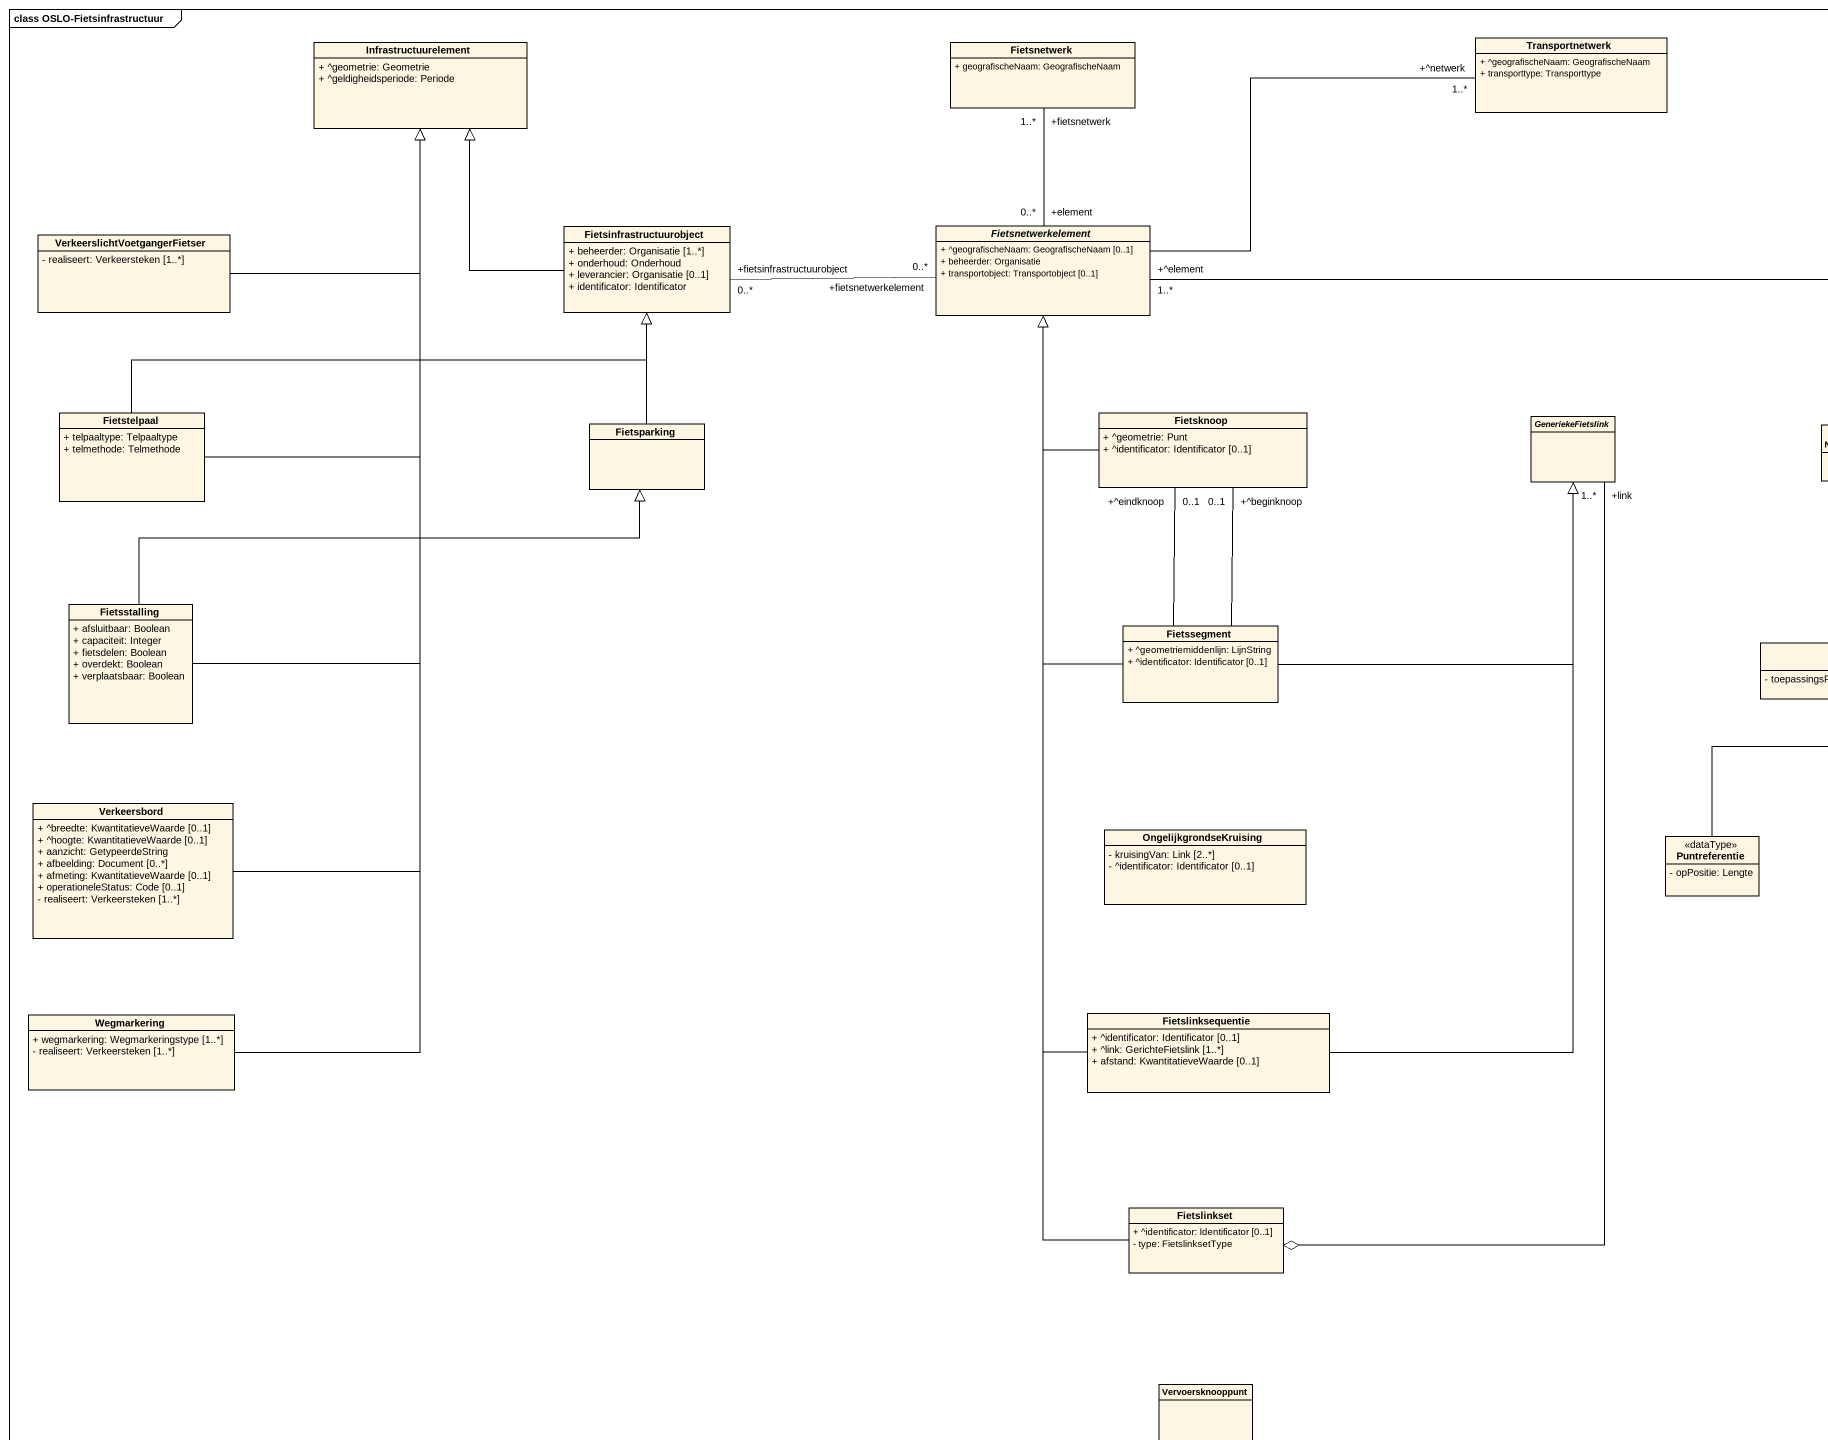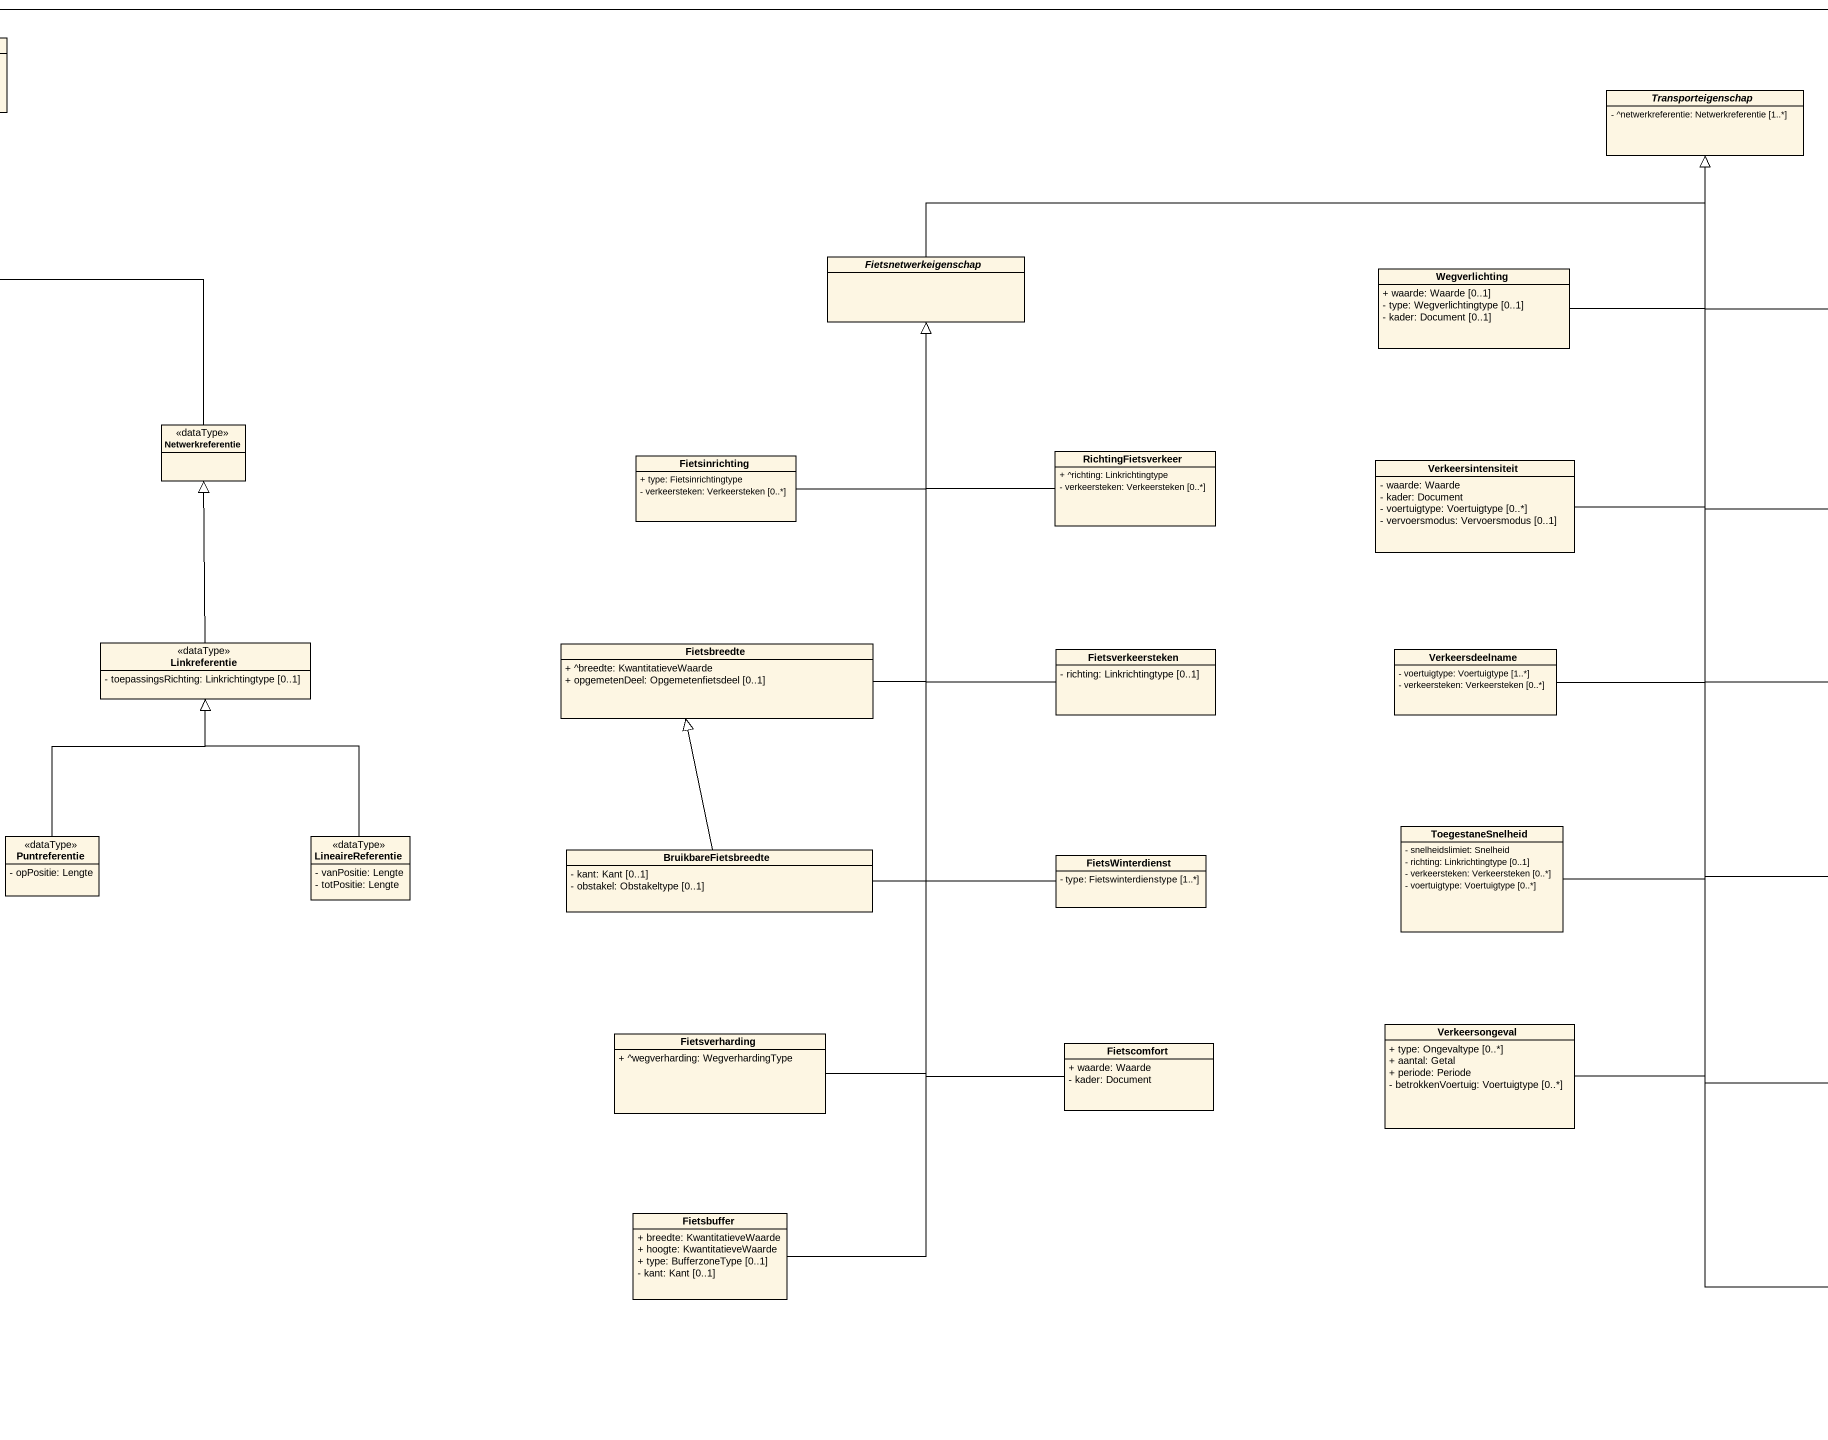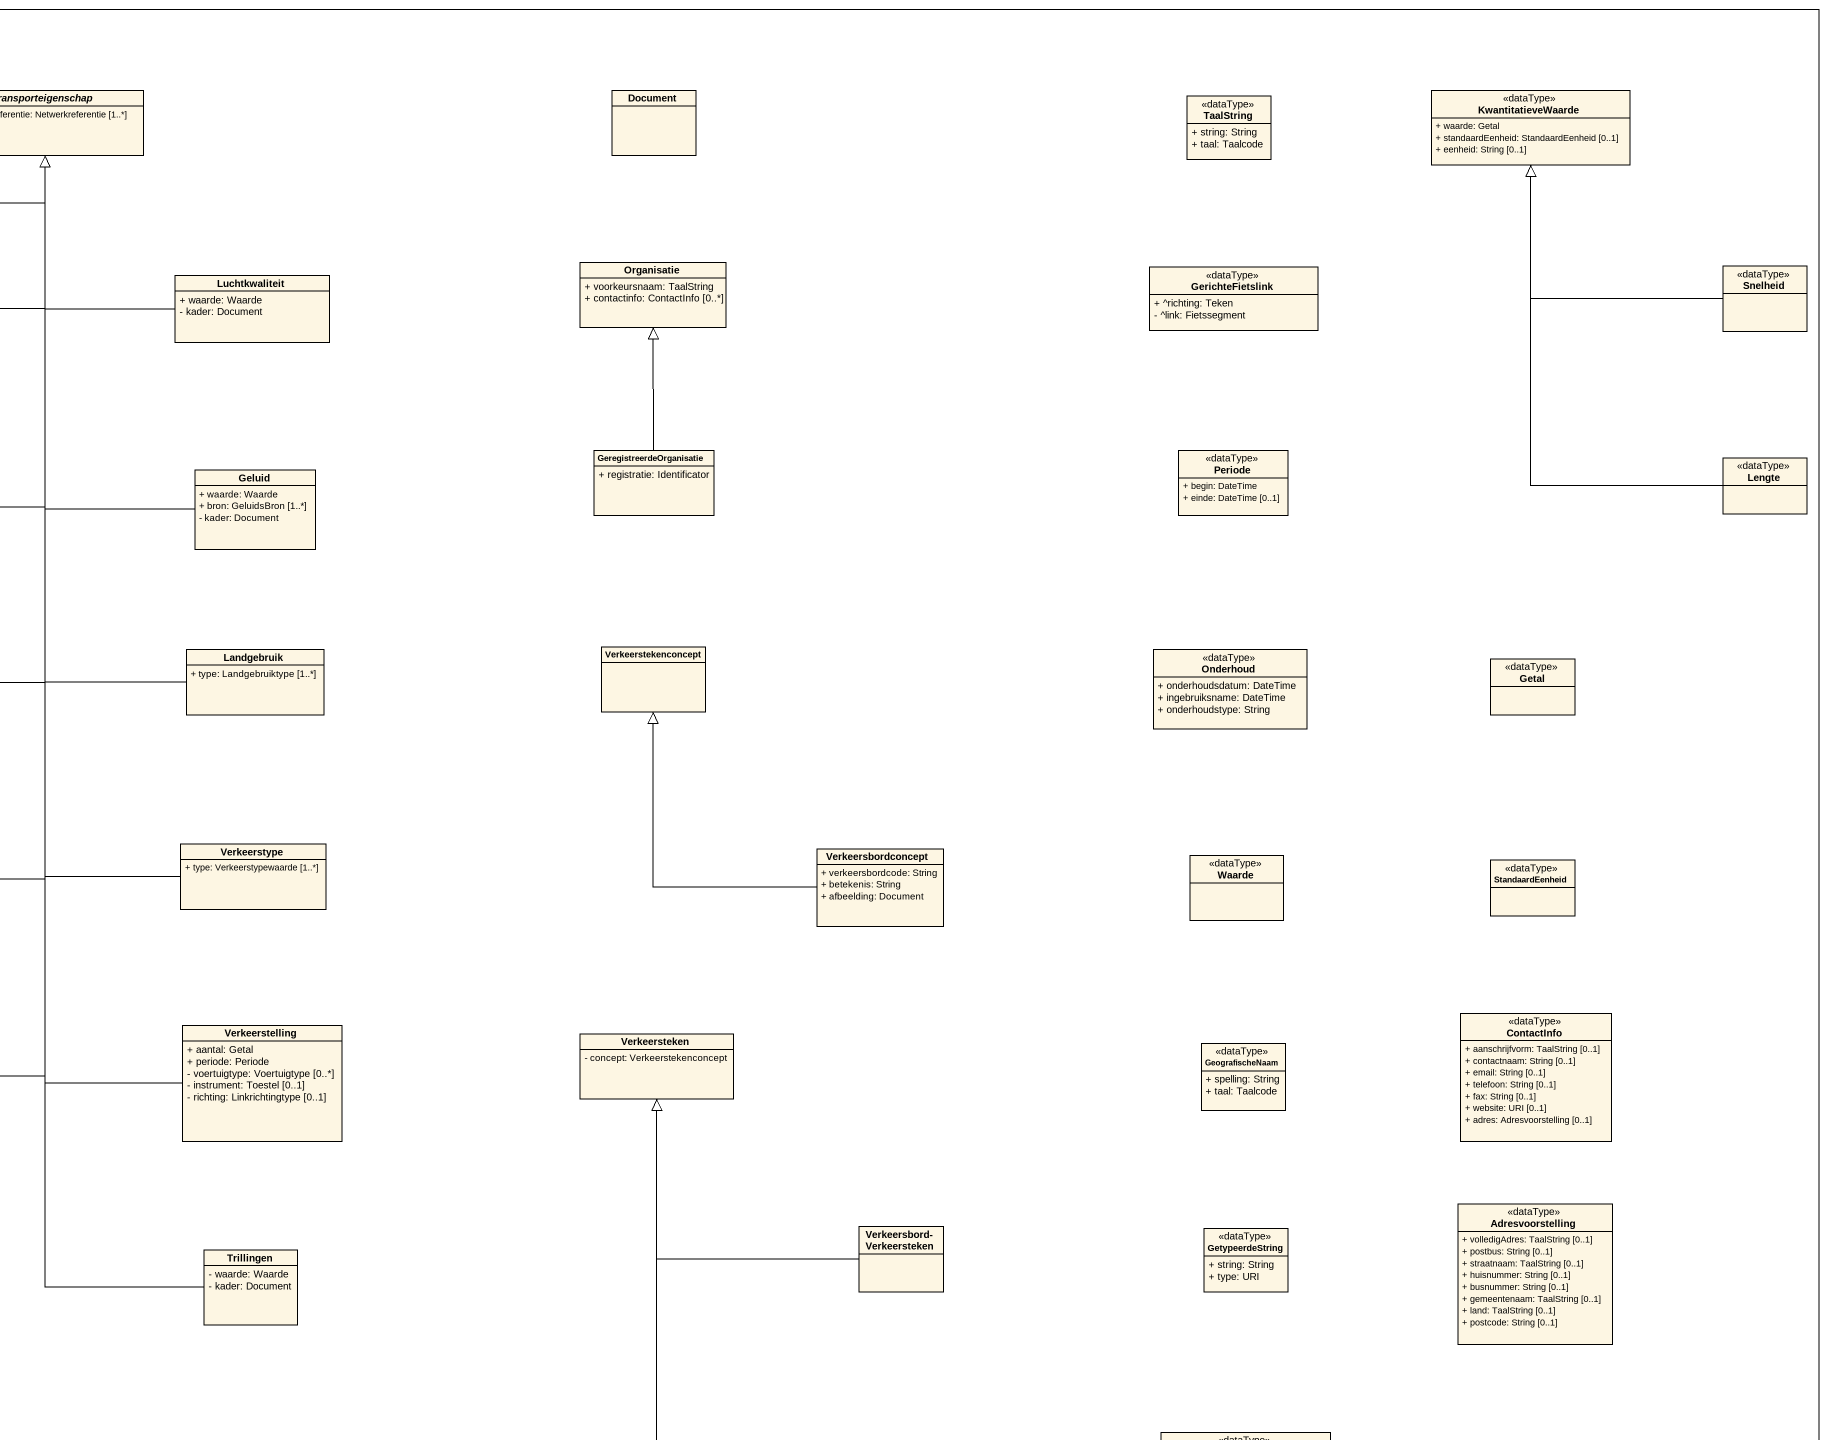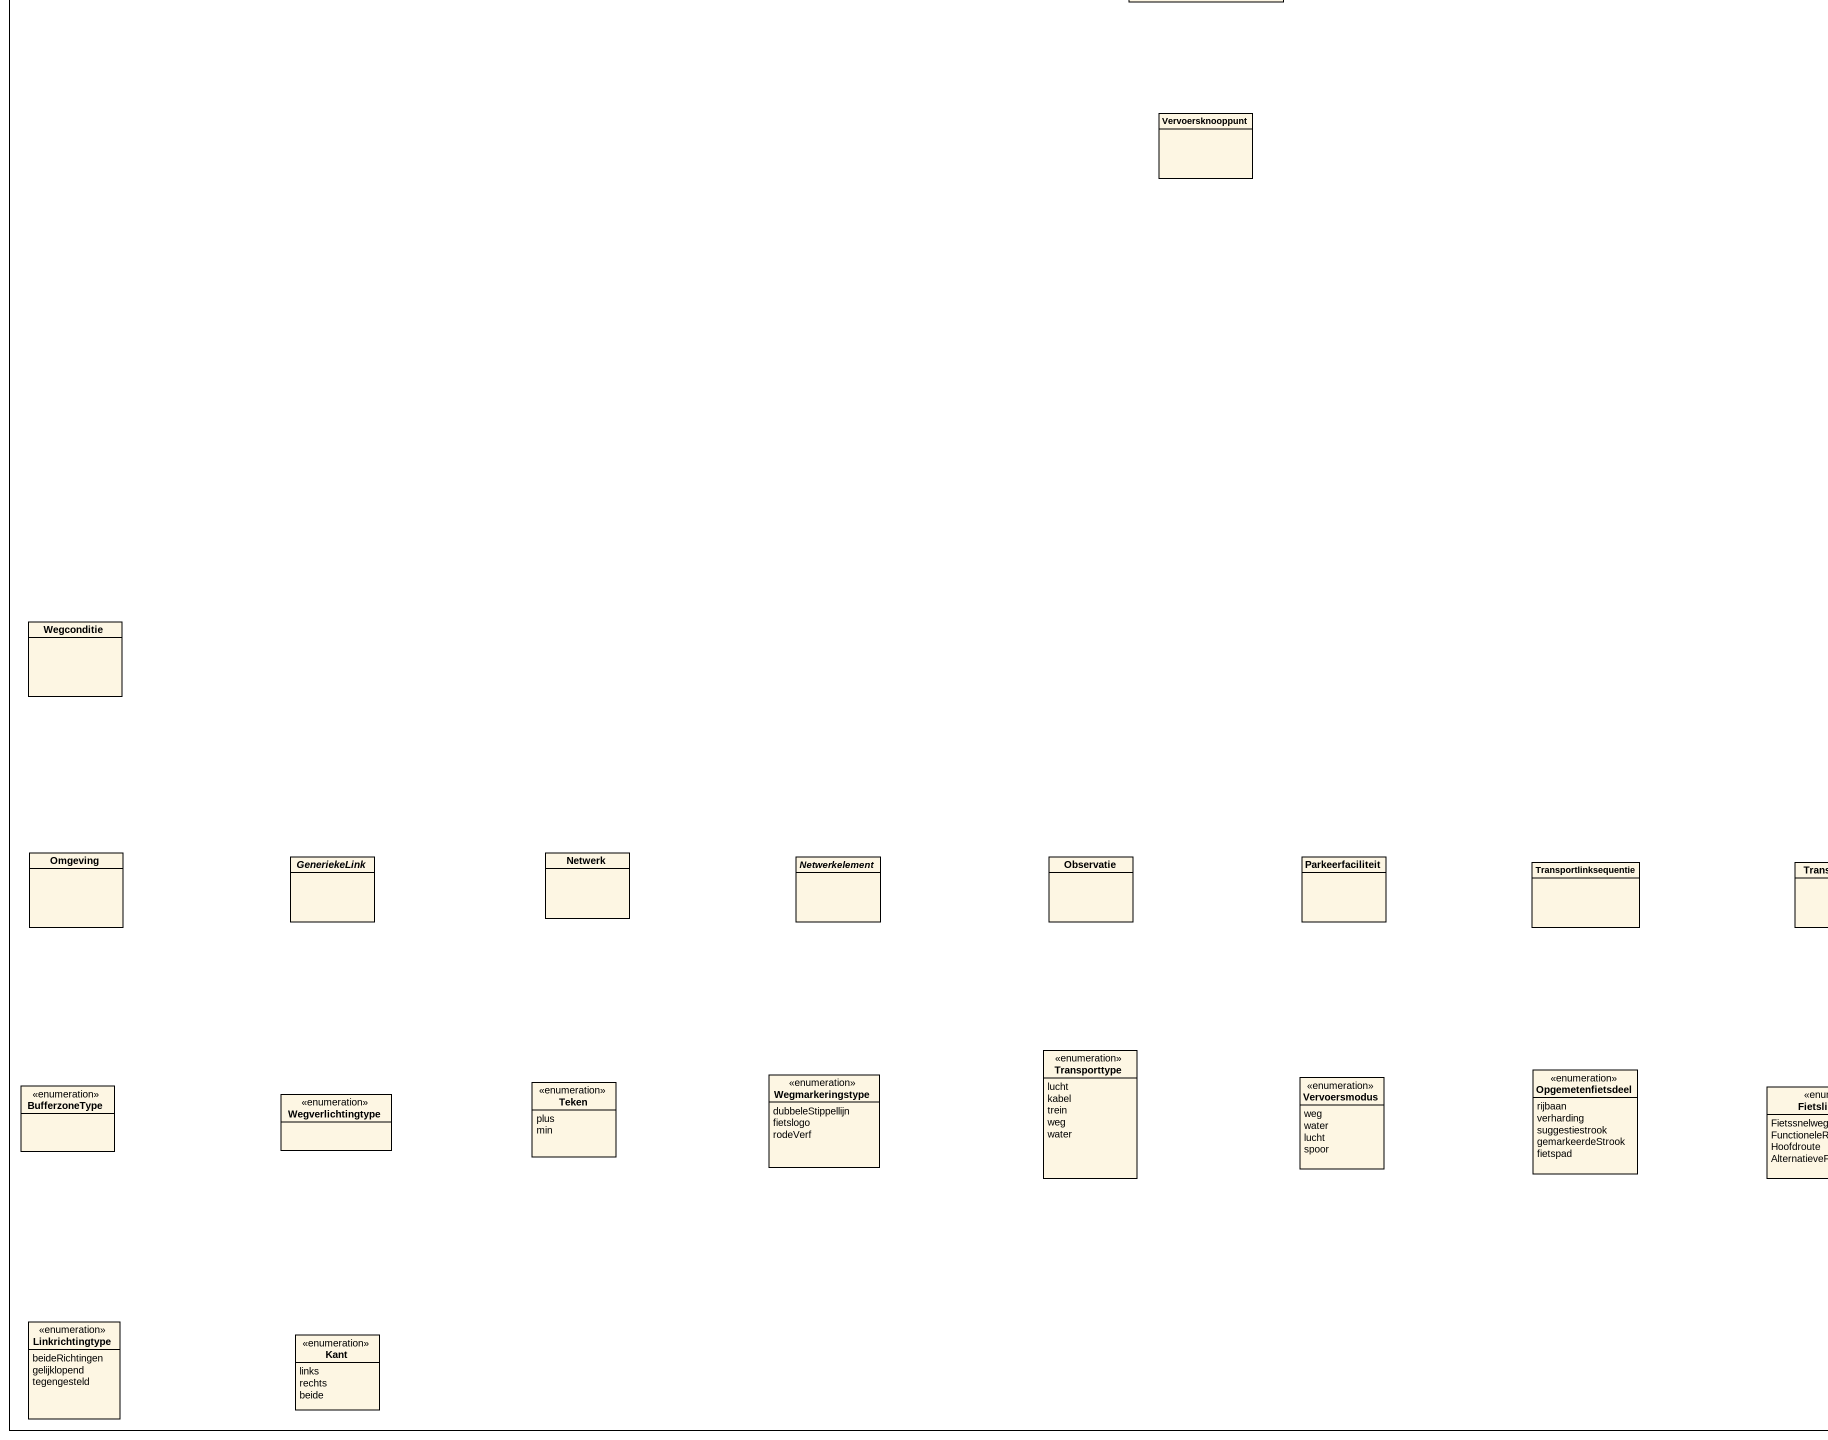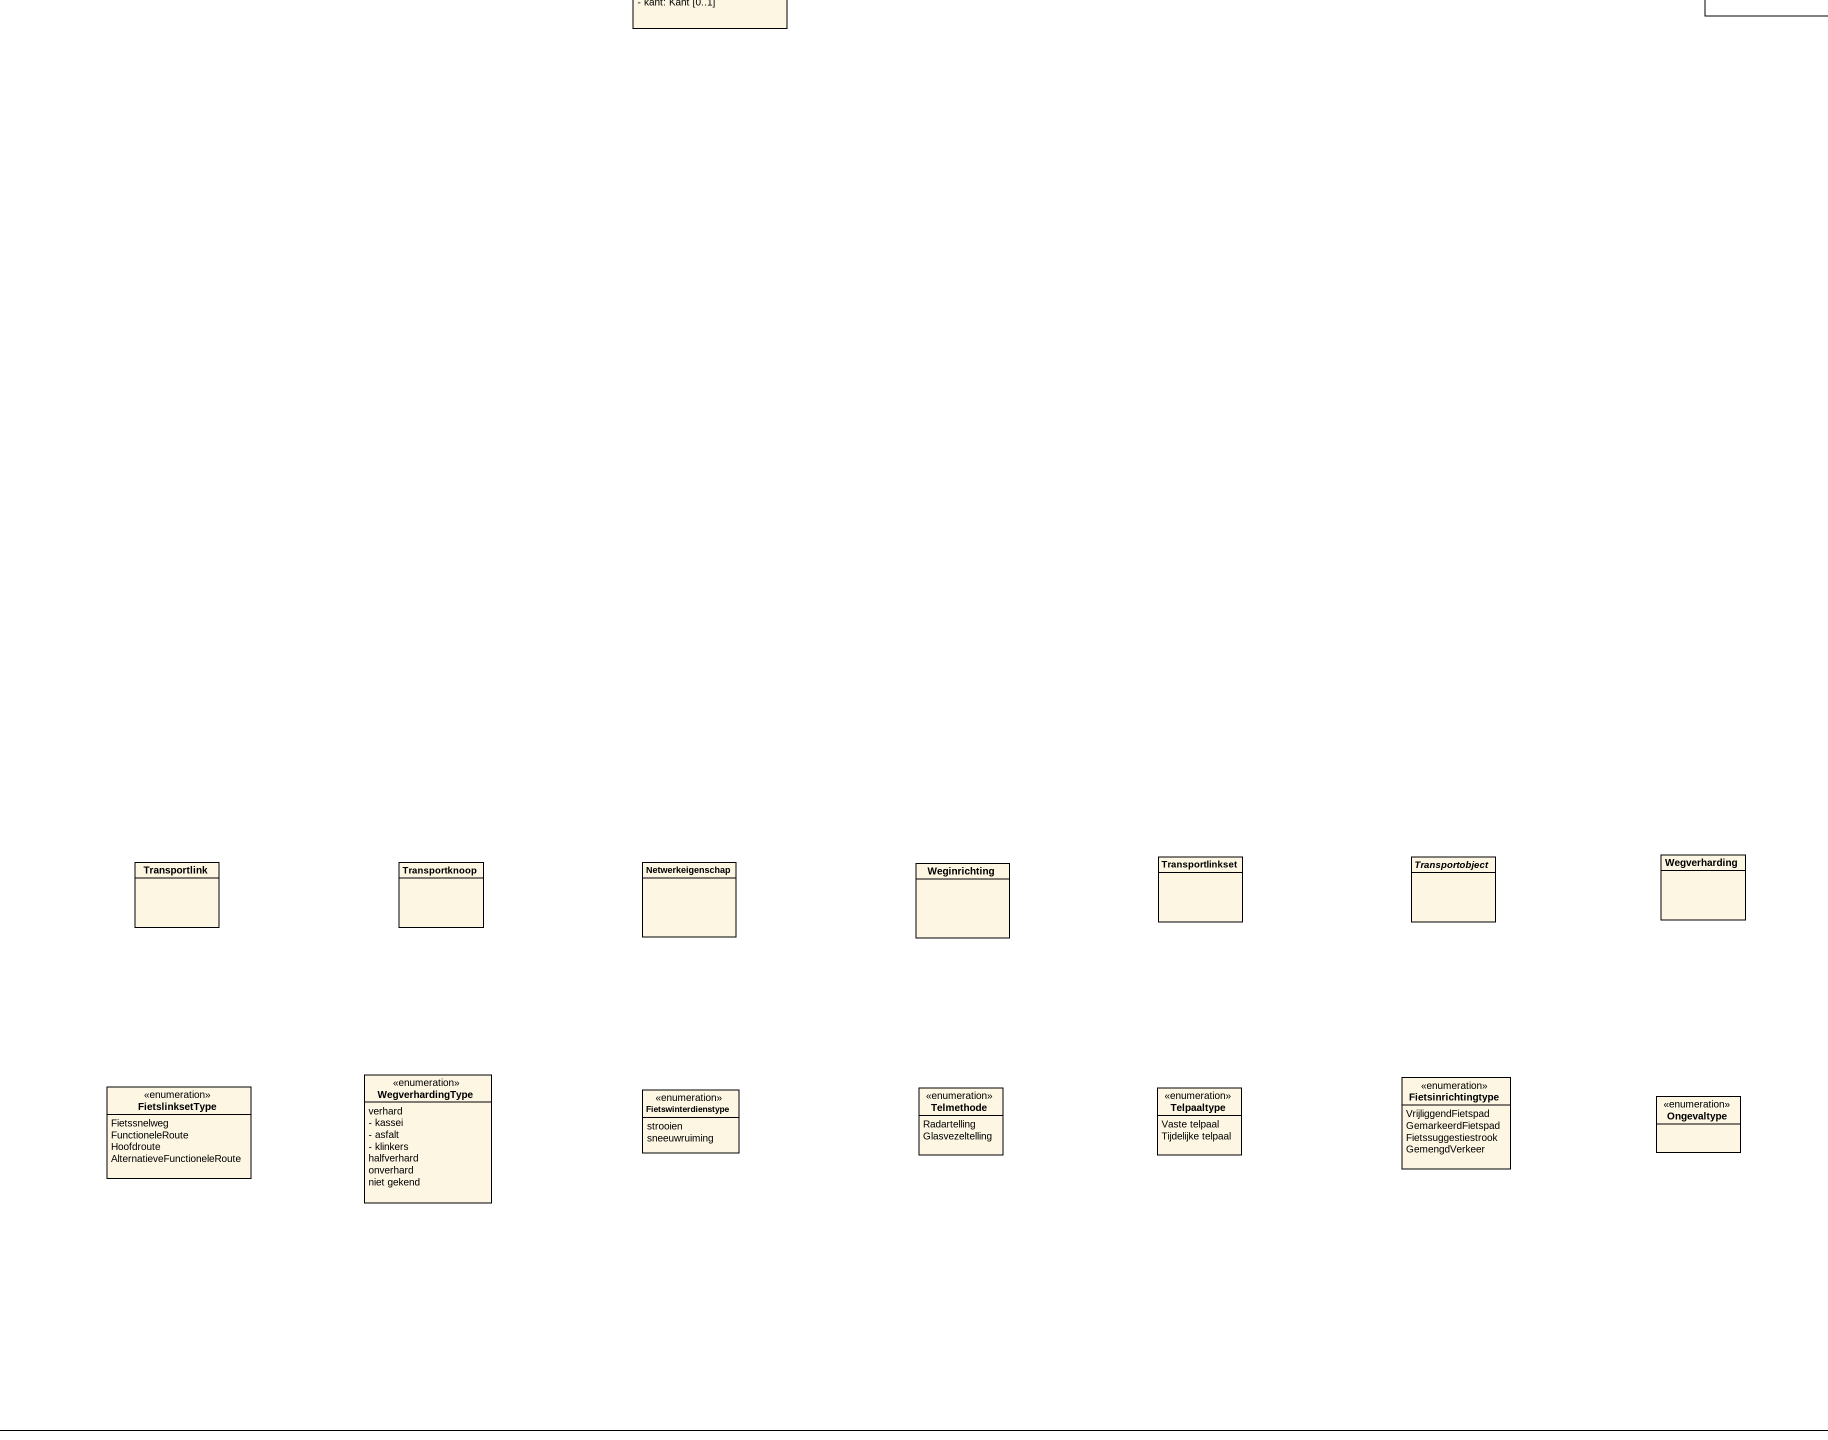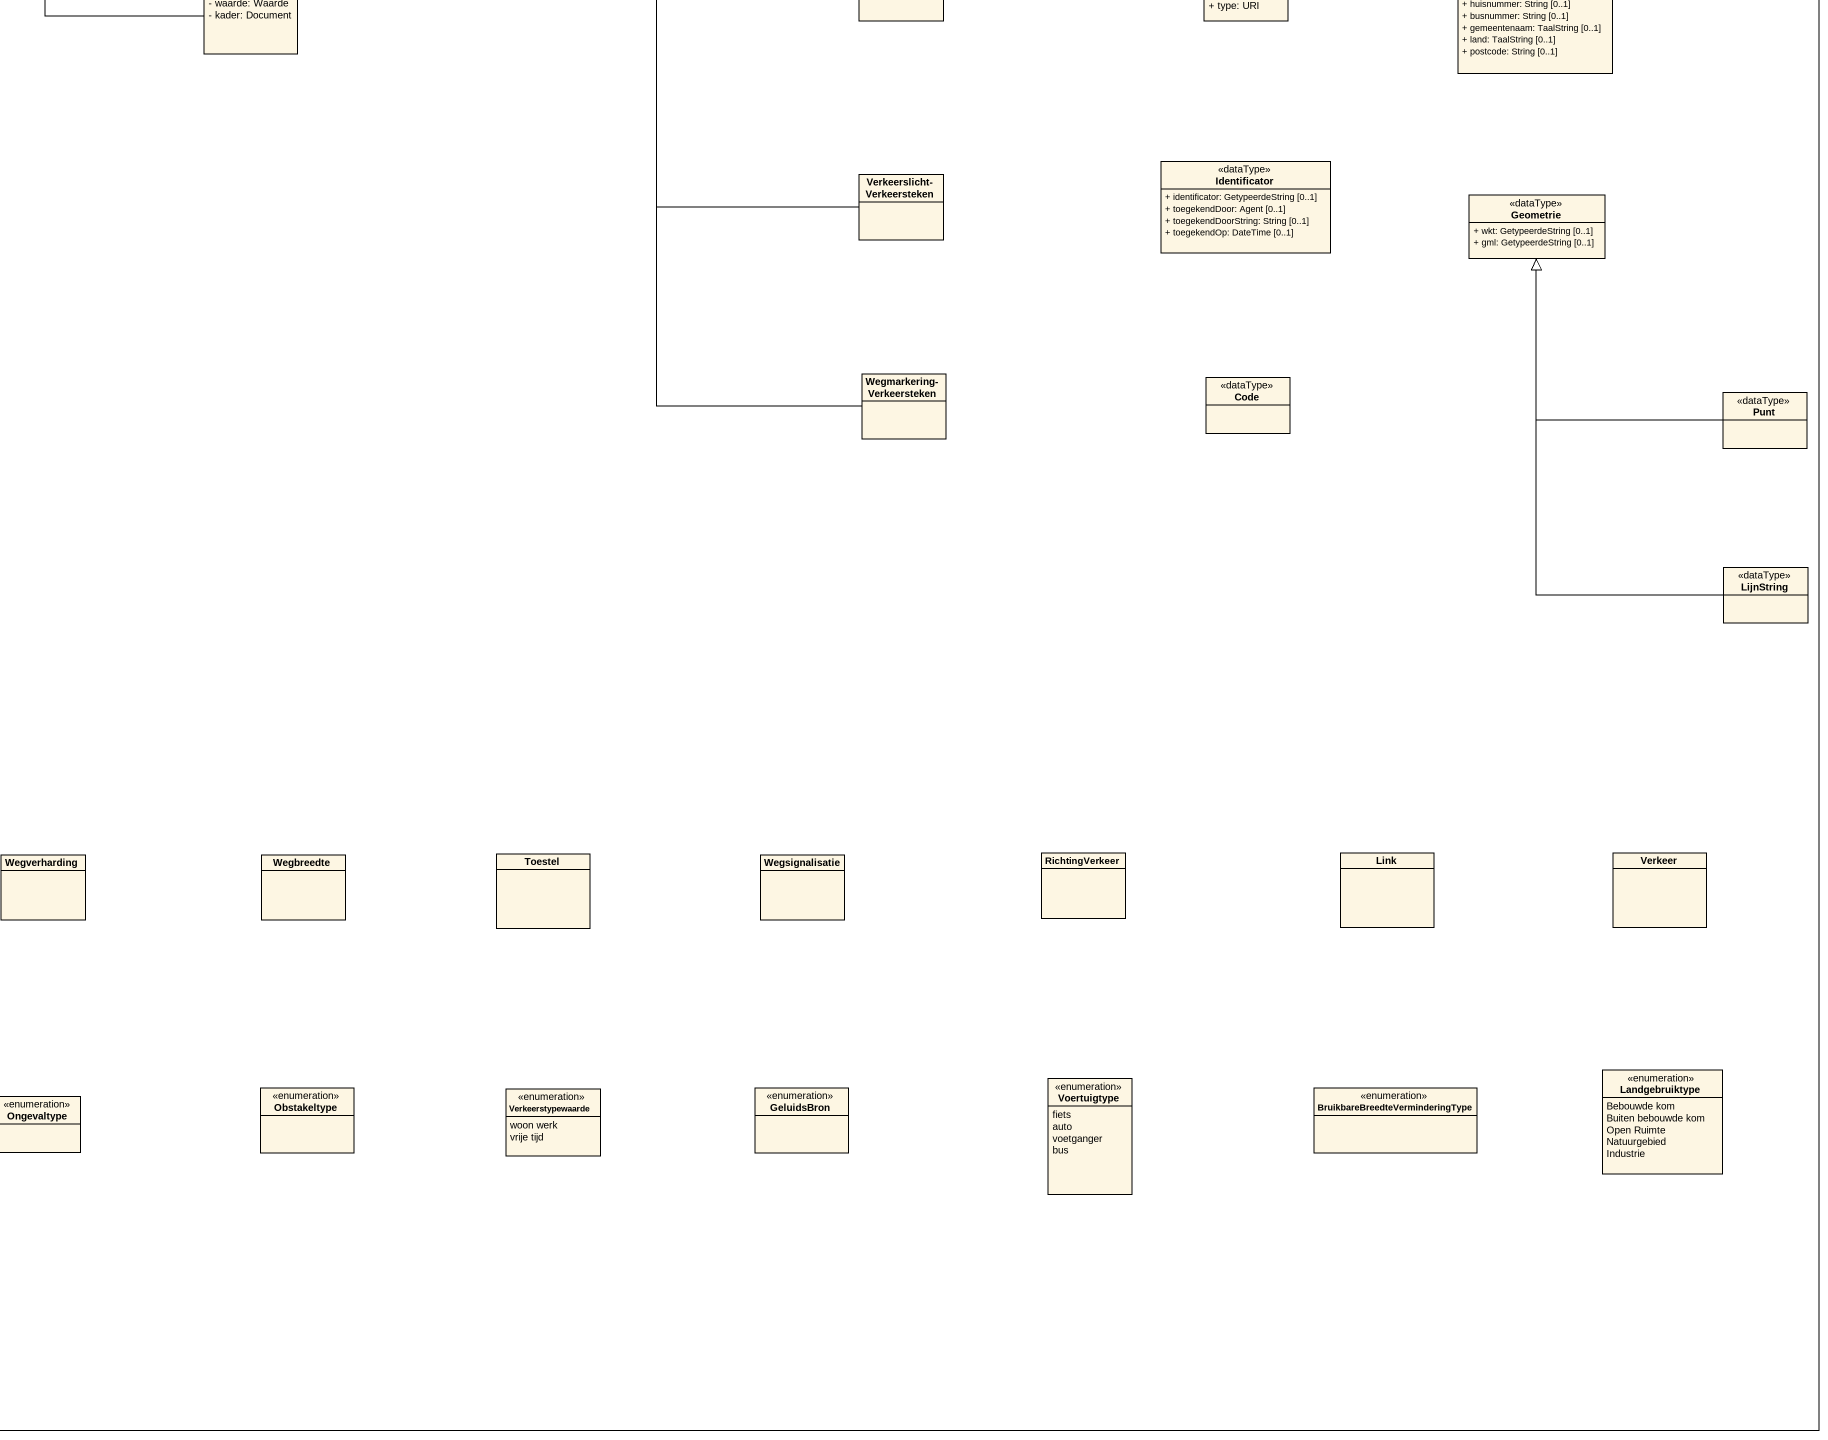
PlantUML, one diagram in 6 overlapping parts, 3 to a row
@startuml
mainframe class OSLO-Fietsinfrastructuur
hide circle
hide empty members
skinparam classAttributeIconSize 0
class Infrastructuurelement {
  + ^geometrie: Geometrie
  + ^geldigheidsperiode: Periode
}
class Fietsnetwerk {
  + geografischeNaam: GeografischeNaam
}
class Transportnetwerk {
  + ^geografischeNaam: GeografischeNaam
  + transporttype: Transporttype
}
abstract class Transporteigenschap {
  - ^netwerkreferentie: Netwerkreferentie [1..*]
}
class Document
class TaalString <<dataType>> {
  + string: String
  + taal: Taalcode
}
class KwantitatieveWaarde <<dataType>> {
  + waarde: Getal
  + standaardEenheid: StandaardEenheid [0..1]
  + eenheid: String [0..1]
}
class Fietsinfrastructuurobject {
  + beheerder: Organisatie [1..*]
  + onderhoud: Onderhoud
  + leverancier: Organisatie [0..1]
  + identificator: Identificator
}
abstract class Fietsnetwerkelement {
  + ^geografischeNaam: GeografischeNaam [0..1]
  + beheerder: Organisatie
  + transportobject: Transportobject [0..1]
}
class "VerkeerslichtVoetgangerFietser" as VerkeerslichtVoetgangerFiets {
  - realiseert: Verkeersteken [1..*]
}
abstract class Fietsnetwerkeigenschap
class Wegverlichting {
  + waarde: Waarde [0..1]
  - type: Wegverlichtingtype [0..1]
  - kader: Document [0..1]
}
class Organisatie {
  + voorkeursnaam: TaalString
  + contactinfo: ContactInfo [0..*]
}
class GerichteFietslink <<dataType>> {
  + ^richting: Teken
  - ^link: Fietssegment
}
class Snelheid <<dataType>>
class Luchtkwaliteit {
  + waarde: Waarde
  - kader: Document
}
class Fietstelpaal {
  + telpaaltype: Telpaaltype
  + telmethode: Telmethode
}
class Fietsparking
class Fietsknoop {
  + ^geometrie: Punt
  + ^identificator: Identificator [0..1]
}
abstract class GeneriekeFietslink
class Netwerkreferentie <<dataType>>
class Fietsinrichting {
  + type: Fietsinrichtingtype
  - verkeersteken: Verkeersteken [0..*]
}
class RichtingFietsverkeer {
  + ^richting: Linkrichtingtype
  - verkeersteken: Verkeersteken [0..*]
}
class Verkeersintensiteit {
  - waarde: Waarde
  - kader: Document
  - voertuigtype: Voertuigtype [0..*]
  - vervoersmodus: Vervoersmodus [0..1]
}
class Geluid {
  + waarde: Waarde
  + bron: GeluidsBron [1..*]
  - kader: Document
}
class GeregistreerdeOrganisatie {
  + registratie: Identificator
}
class Periode <<dataType>> {
  + begin: DateTime
  + einde: DateTime [0..1]
}
class Lengte <<dataType>>
class Fietsstalling {
  + afsluitbaar: Boolean
  + capaciteit: Integer
  + fietsdelen: Boolean
  + overdekt: Boolean
  + verplaatsbaar: Boolean
}
class Fietssegment {
  + ^geometriemiddenlijn: LijnString
  + ^identificator: Identificator [0..1]
}
class Linkreferentie <<dataType>> {
  - toepassingsRichting: Linkrichtingtype [0..1]
}
class Fietsbreedte {
  + ^breedte: KwantitatieveWaarde
  + opgemetenDeel: Opgemetenfietsdeel [0..1]
}
class Fietsverkeersteken {
  - richting: Linkrichtingtype [0..1]
}
class Verkeersdeelname {
  - voertuigtype: Voertuigtype [1..*]
  - verkeersteken: Verkeersteken [0..*]
}
class Landgebruik {
  + type: Landgebruiktype [1..*]
}
class Verkeerstekenconcept
class Onderhoud <<dataType>> {
  + onderhoudsdatum: DateTime
  + ingebruiksname: DateTime
  + onderhoudstype: String
}
class Getal <<dataType>>
class Verkeersbord {
  + ^breedte: KwantitatieveWaarde [0..1]
  + ^hoogte: KwantitatieveWaarde [0..1]
  + aanzicht: GetypeerdeString
  + afbeelding: Document [0..*]
  + afmeting: KwantitatieveWaarde [0..1]
  + operationeleStatus: Code [0..1]
  - realiseert: Verkeersteken [1..*]
}
class OngelijkgrondseKruising {
  - kruisingVan: Link [2..*]
  - ^identificator: Identificator [0..1]
}
class Puntreferentie <<dataType>> {
  - opPositie: Lengte
}
class LineaireReferentie <<dataType>> {
  - vanPositie: Lengte
  - totPositie: Lengte
}
class BruikbareFietsbreedte {
  - kant: Kant [0..1]
  - obstakel: Obstakeltype [0..1]
}
class FietsWinterdienst {
  - type: Fietswinterdienstype [1..*]
}
class ToegestaneSnelheid {
  - snelheidslimiet: Snelheid
  - richting: Linkrichtingtype [0..1]
  - verkeersteken: Verkeersteken [0..*]
  - voertuigtype: Voertuigtype [0..*]
}
class Verkeerstype {
  + type: Verkeerstypewaarde [1..*]
}
class Verkeersbordconcept {
  + verkeersbordcode: String
  + betekenis: String
  + afbeelding: Document
}
class Waarde <<dataType>>
class StandaardEenheid <<dataType>>
class Wegmarkering {
  + wegmarkering: Wegmarkeringstype [1..*]
  - realiseert: Verkeersteken [1..*]
}
class Fietslinksequentie {
  + ^identificator: Identificator [0..1]
  + ^link: GerichteFietslink [1..*]
  + afstand: KwantitatieveWaarde [0..1]
}
class Fietsverharding {
  + ^wegverharding: WegverhardingType
}
class Verkeersongeval {
  + type: Ongevaltype [0..*]
  + aantal: Getal
  + periode: Periode
  - betrokkenVoertuig: Voertuigtype [0..*]
}
class Verkeerstelling {
  + aantal: Getal
  + periode: Periode
  - voertuigtype: Voertuigtype [0..*]
  - instrument: Toestel [0..1]
  - richting: Linkrichtingtype [0..1]
}
class Verkeersteken {
  - concept: Verkeerstekenconcept
}
class ContactInfo <<dataType>> {
  + aanschrijfvorm: TaalString [0..1]
  + contactnaam: String [0..1]
  + email: String [0..1]
  + telefoon: String [0..1]
  + fax: String [0..1]
  + website: URI [0..1]
  + adres: Adresvoorstelling [0..1]
}
class Fietscomfort {
  + waarde: Waarde
  - kader: Document
}
class GeografischeNaam <<dataType>> {
  + spelling: String
  + taal: Taalcode
}
class Adresvoorstelling <<dataType>> {
  + volledigAdres: TaalString [0..1]
  + postbus: String [0..1]
  + straatnaam: TaalString [0..1]
  + huisnummer: String [0..1]
  + busnummer: String [0..1]
  + gemeentenaam: TaalString [0..1]
  + land: TaalString [0..1]
  + postcode: String [0..1]
}
class Fietslinkset {
  + ^identificator: Identificator [0..1]
  - type: FietslinksetType
}
class Fietsbuffer {
  + breedte: KwantitatieveWaarde
  + hoogte: KwantitatieveWaarde
  + type: BufferzoneType [0..1]
  - kant: Kant [0..1]
}
class "Verkeersbord-Verkeersteken" as Verkeersbord_Verkeersteken
class GetypeerdeString <<dataType>> {
  + string: String
  + type: URI
}
class Trillingen {
  - waarde: Waarde
  - kader: Document
}
class Vervoersknooppunt
class "Verkeerslicht-Verkeersteken" as Verkeerslicht_Verkeersteken
class Identificator <<dataType>> {
  + identificator: GetypeerdeString [0..1]
  + toegekendDoor: Agent [0..1]
  + toegekendDoorString: String [0..1]
  + toegekendOp: DateTime [0..1]
}
class Geometrie <<dataType>> {
  + wkt: GetypeerdeString [0..1]
  + gml: GetypeerdeString [0..1]
}
class "Wegmarkering-Verkeersteken" as Wegmarkering_Verkeersteken
class Code <<dataType>>
class Punt <<dataType>>
class LijnString <<dataType>>
class Wegconditie
class Omgeving
abstract class GeneriekeLink
class Netwerk
abstract class Netwerkelement
class Observatie
class Parkeerfaciliteit
class Transportlinksequentie
class Transportlink
class Transportknoop
class Netwerkeigenschap
class Weginrichting
class Transportlinkset
abstract class Transportobject
class Wegverharding
class Wegbreedte
class Toestel
class Wegsignalisatie
class RichtingVerkeer
class Link
class Verkeer
enum Wegmarkeringstype {
  dubbeleStippellijn
  fietslogo
  rodeVerf
}
enum Transporttype {
  lucht
  kabel
  trein
  weg
  water
}
enum Opgemetenfietsdeel {
  rijbaan
  verharding
  suggestiestrook
  gemarkeerdeStrook
  fietspad
}
enum WegverhardingType {
  verhard
  - kassei
  - asfalt
  - klinkers
  halfverhard
  onverhard
  niet gekend
}
enum Landgebruiktype {
  Bebouwde kom
  Buiten bebouwde kom
  Open Ruimte
  Natuurgebied
  Industrie
}
enum BufferzoneType
enum Wegverlichtingtype
enum Teken {
  plus
  min
}
enum Vervoersmodus {
  weg
  water
  lucht
  spoor
}
enum FietslinksetType {
  Fietssnelweg
  FunctioneleRoute
  Hoofdroute
  AlternatieveFunctioneleRoute
}
enum Fietswinterdienstype {
  strooien
  sneeuwruiming
}
enum Telmethode {
  Radartelling
  Glasvezeltelling
}
enum Telpaaltype {
  Vaste telpaal
  Tijdelijke telpaal
}
enum Fietsinrichtingtype {
  VrijliggendFietspad
  GemarkeerdFietspad
  Fietssuggestiestrook
  GemengdVerkeer
}
enum Ongevaltype
enum Obstakeltype
enum Verkeerstypewaarde {
  woon werk
  vrije tijd
}
enum GeluidsBron
enum Voertuigtype {
  fiets
  auto
  voetganger
  bus
}
enum "BruikbareBreedteVerminderingType" as BruikbareBreedteVermindering
enum Linkrichtingtype {
  beideRichtingen
  gelijklopend
  tegengesteld
}
enum Kant {
  links
  rechts
  beide
}
Fietsnetwerk "+fietsnetwerk\n1..*" -- "+element\n0..*" Fietsnetwerkelement
Fietsinfrastructuurobject -up-|> Infrastructuurelement
Fietsinfrastructuurobject "+fietsinfrastructuurobject\n0..*" -right- "+fietsnetwerkelement\n0..*" Fietsnetwerkelement
Fietsnetwerkelement -right- "+^netwerk\n1..*" Transportnetwerk
Fietsnetwerkelement "+^element\n1..*" -right- Netwerkreferentie
VerkeerslichtVoetgangerFiets -up-|> Infrastructuurelement
Fietsnetwerkeigenschap -right-|> Transporteigenschap
Wegverlichting -up-|> Transporteigenschap
Snelheid -up-|> KwantitatieveWaarde
Luchtkwaliteit -up-|> Transporteigenschap
Fietstelpaal -up-|> Infrastructuurelement
Fietstelpaal -right-|> Fietsinfrastructuurobject
Fietsparking -up-|> Fietsinfrastructuurobject
Fietsknoop -up-|> Fietsnetwerkelement
GeneriekeFietslink "+link\n1..*" --o Fietslinkset
Fietsinrichting -up-|> Fietsnetwerkeigenschap
RichtingFietsverkeer -up-|> Fietsnetwerkeigenschap
Verkeersintensiteit -up-|> Transporteigenschap
Geluid -up-|> Transporteigenschap
GeregistreerdeOrganisatie -up-|> Organisatie
Lengte -up-|> KwantitatieveWaarde
Fietsstalling -up-|> Infrastructuurelement
Fietsstalling -right-|> Fietsparking
Fietssegment -up-|> Fietsnetwerkelement
Fietssegment -up- "+^beginknoop\n0..1" Fietsknoop
Fietssegment -up- "+^eindknoop\n0..1" Fietsknoop
Fietssegment -right-|> GeneriekeFietslink
Linkreferentie -up-|> Netwerkreferentie
Fietsbreedte -up-|> Fietsnetwerkeigenschap
Fietsverkeersteken -up-|> Fietsnetwerkeigenschap
Verkeersdeelname -up-|> Transporteigenschap
Landgebruik -up-|> Transporteigenschap
Verkeersbord -up-|> Infrastructuurelement
Puntreferentie -up-|> Linkreferentie
LineaireReferentie -up-|> Linkreferentie
BruikbareFietsbreedte -up-|> Fietsnetwerkeigenschap
BruikbareFietsbreedte -up-|> Fietsbreedte
FietsWinterdienst -up-|> Fietsnetwerkeigenschap
ToegestaneSnelheid -up-|> Transporteigenschap
Verkeerstype -up-|> Transporteigenschap
Verkeersbordconcept -up-|> Verkeerstekenconcept
Wegmarkering -up-|> Infrastructuurelement
Fietslinksequentie -up-|> Fietsnetwerkelement
Fietslinksequentie -up-|> GeneriekeFietslink
Fietsverharding -up-|> Fietsnetwerkeigenschap
Verkeersongeval -up-|> Transporteigenschap
Verkeerstelling -up-|> Transporteigenschap
Fietscomfort -up-|> Fietsnetwerkeigenschap
Fietslinkset -up-|> Fietsnetwerkelement
Fietsbuffer -up-|> Fietsnetwerkeigenschap
Verkeersbord_Verkeersteken -up-|> Verkeersteken
Trillingen -up-|> Transporteigenschap
Verkeerslicht_Verkeersteken -up-|> Verkeersteken
Wegmarkering_Verkeersteken -up-|> Verkeersteken
Punt -up-|> Geometrie
LijnString -up-|> Geometrie
@enduml
